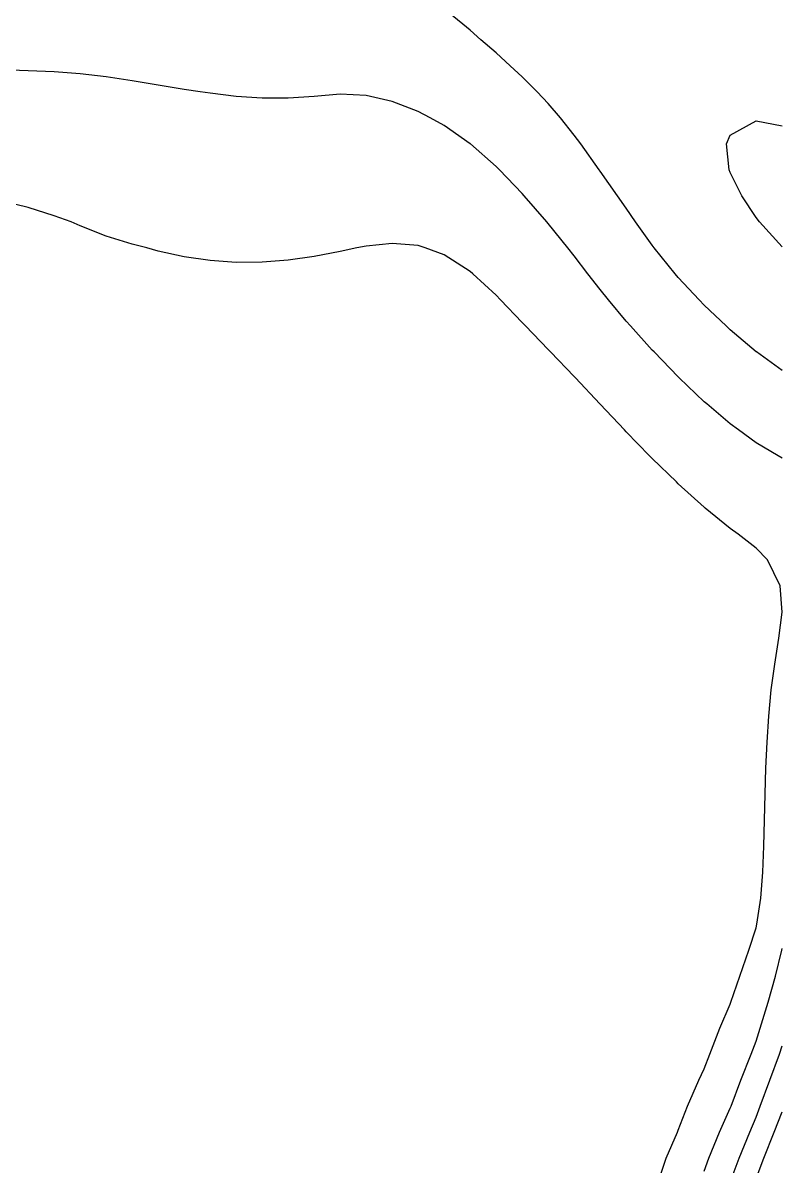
# Model space of a CAD drawing. Header units: inches. Extents: x -3765 to -2207, y 6717241 to 6718976.
# Drawn here: x -2976.2 to -2866.8, y 6718006.2 to 6718171 of the extents above; entities that cross this region are included whole.
import ezdxf

# ---------------------------------------------------------------- set-up
doc = ezdxf.new("R2010")
doc.units = ezdxf.units.IN
doc.header["$MEASUREMENT"] = 0

msp = doc.modelspace()

# ---------------------------------------------------------------- linework, layer by layer
for points in [[(-2866.77, 6718120.88), (-2870.49, 6718123.57), (-2870.52, 6718123.59), (-2874.27, 6718126.78), (-2874.85, 6718127.32), (-2878.01, 6718130.33), (-2878.73, 6718131.07), (-2881.76, 6718134.32), (-2882.19, 6718134.82), (-2885.21, 6718138.56), (-2885.51, 6718138.96), (-2887.9, 6718142.31), (-2889.26, 6718144.28), (-2890.5, 6718146.06), (-2893.01, 6718149.62), (-2893.14, 6718149.81), (-2895.81, 6718153.56), (-2896.75, 6718154.84), (-2898.71, 6718157.3), (-2900.5, 6718159.4), (-2902.08, 6718161.05), (-2904.25, 6718163.25), (-2905.96, 6718164.8), (-2908, 6718166.71), (-2910.22, 6718168.55), (-2911.75, 6718169.95), (-2914.62, 6718172.3)], [(-2866.77, 6718108.24), (-2867.34, 6718108.58), (-2870.52, 6718110.49), (-2873.07, 6718112.33), (-2874.27, 6718113.22), (-2877.66, 6718116.08), (-2878.01, 6718116.39), (-2881.61, 6718119.82), (-2881.76, 6718119.97), (-2885.25, 6718123.57), (-2885.51, 6718123.84), (-2888.65, 6718127.32), (-2889.26, 6718128.02), (-2891.81, 6718131.07), (-2893.01, 6718132.58), (-2894.78, 6718134.82), (-2896.75, 6718137.41), (-2897.68, 6718138.56), (-2900.5, 6718142.07), (-2900.71, 6718142.31), (-2903.95, 6718146.06), (-2904.25, 6718146.41), (-2907.51, 6718149.81), (-2908, 6718150.3), (-2911.7, 6718153.56), (-2911.75, 6718153.59), (-2915.49, 6718156.23), (-2917.49, 6718157.3), (-2919.24, 6718158.24), (-2922.99, 6718159.68), (-2926.74, 6718160.55), (-2930.49, 6718160.73), (-2934.24, 6718160.41), (-2937.98, 6718160.14), (-2941.73, 6718160.14), (-2945.48, 6718160.4), (-2949.23, 6718160.85), (-2950.65, 6718161.05), (-2952.98, 6718161.41), (-2956.72, 6718162.04), (-2960.47, 6718162.66), (-2964.22, 6718163.22), (-2967.97, 6718163.64), (-2971.72, 6718163.93), (-2975.46, 6718164.1), (-2979.21, 6718164.22)], [(-2866.77, 6718138.72), (-2870.05, 6718142.31), (-2870.52, 6718142.94), (-2872.57, 6718146.06), (-2874.27, 6718149.43), (-2874.43, 6718149.81), (-2874.79, 6718153.56), (-2874.27, 6718154.82), (-2870.52, 6718156.87), (-2866.77, 6718156.15)], [(-2884.76, 6718003.63), (-2883.49, 6718007.38), (-2881.88, 6718011.13), (-2881.76, 6718011.39), (-2880.43, 6718014.88), (-2878.78, 6718018.63), (-2878.01, 6718020.26), (-2877.22, 6718022.37), (-2875.77, 6718026.12), (-2874.27, 6718029.58), (-2874.17, 6718029.87), (-2872.9, 6718033.62), (-2871.59, 6718037.37), (-2870.52, 6718040.56), (-2870.41, 6718041.11), (-2869.87, 6718044.86), (-2869.57, 6718048.61), (-2869.42, 6718052.36), (-2869.33, 6718056.11), (-2869.25, 6718059.85), (-2869.14, 6718063.6), (-2868.96, 6718067.35), (-2868.7, 6718071.1), (-2868.34, 6718074.85), (-2867.84, 6718078.59), (-2867.26, 6718082.34), (-2866.8, 6718086.09), (-2867.05, 6718089.84), (-2868.87, 6718093.59), (-2870.52, 6718095.31), (-2873.13, 6718097.33), (-2874.27, 6718098.11), (-2877.89, 6718101.08), (-2878.01, 6718101.18), (-2881.76, 6718104.56), (-2882.03, 6718104.83), (-2885.51, 6718108.2), (-2885.88, 6718108.58), (-2889.26, 6718112.07), (-2889.5, 6718112.33), (-2893.01, 6718116.03), (-2893.05, 6718116.08), (-2896.57, 6718119.82), (-2896.75, 6718120.03), (-2900.18, 6718123.57), (-2900.5, 6718123.92), (-2903.79, 6718127.32), (-2904.25, 6718127.84), (-2907.37, 6718131.07), (-2908, 6718131.76), (-2911.37, 6718134.82), (-2911.75, 6718135.15), (-2915.49, 6718137.55), (-2918.24, 6718138.56), (-2919.24, 6718138.91), (-2922.99, 6718139.22), (-2926.74, 6718138.82), (-2928.1, 6718138.56), (-2930.49, 6718138.06), (-2934.24, 6718137.32), (-2937.98, 6718136.78), (-2941.73, 6718136.5), (-2945.48, 6718136.48), (-2949.23, 6718136.75), (-2952.98, 6718137.3), (-2956.72, 6718138.12), (-2958.35, 6718138.56), (-2960.47, 6718139.09), (-2964.22, 6718140.26), (-2967.97, 6718141.73), (-2969.27, 6718142.31), (-2971.72, 6718143.21), (-2975.46, 6718144.39), (-2979.21, 6718145.3)], [(-2878.01, 6718005.51), (-2877.34, 6718007.38), (-2875.83, 6718011.13), (-2874.27, 6718014.58), (-2874.15, 6718014.88), (-2872.72, 6718018.63), (-2871.24, 6718022.37), (-2870.52, 6718024.22), (-2869.93, 6718026.12), (-2868.82, 6718029.87), (-2867.74, 6718033.62), (-2866.81, 6718037.37), (-2866.77, 6718037.59)], [(-2874.27, 6718003.9), (-2872.97, 6718007.38), (-2871.44, 6718011.13), (-2870.52, 6718013.28), (-2869.93, 6718014.88), (-2868.56, 6718018.63), (-2867.18, 6718022.37), (-2866.77, 6718023.58)], [(-2870.52, 6718004.43), (-2869.41, 6718007.38), (-2867.94, 6718011.13), (-2866.77, 6718014.07)]]:
    msp.add_lwpolyline(points)

doc.saveas('drawing.dxf')
